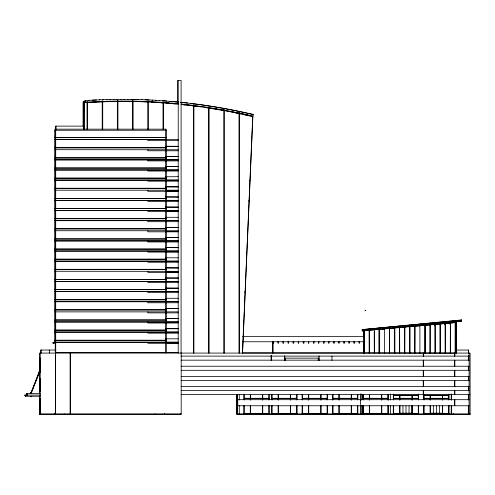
<?xml version="1.0" encoding="UTF-8"?>
<svg xmlns="http://www.w3.org/2000/svg" width="495" height="495" viewBox="0 0 495 495"><rect width="100%" height="100%" fill="white"/><g stroke="black" fill="none" stroke-linecap="round" stroke-linejoin="round"><path stroke-width="0.74" d="M242.451 353.077L252.759 116.517M242.538 353.077L252.846 116.535L242.488 114.203M284.644 360.366L284.761 355.973M285.312 360.422L285.436 358.139M318.304 360.422L318.427 358.139M318.984 360.366L319.102 355.973M39.73 372.289L39.773 372.184M180.78 102.341C205.196 104.73 229.433 108.888 253.31 114.512L252.852 116.48L232.093 112.062M31.086 392.937L39.34 371.318L40.491 371.312M39.557 371.337L31.278 392.436M31.501 392.436L39.513 372.481L39.761 358.219M393.797 327.808L394.855 327.758L394.855 353.077M424.19 324.831L425.255 324.782L425.255 353.077M461.581 319.931L461.693 321.199L362.216 330.883L362.192 329.621L461.668 319.931M364.667 329.645L362.216 329.868L362.643 329.868L362.643 330.883M366.826 329.423L369.895 329.119M372.197 328.897L374.653 328.668M376.806 328.445L380.024 328.142M382.183 327.919L384.634 327.69M386.787 327.467L390.011 327.17M392.164 326.941L394.614 326.719M397.541 326.415L399.991 326.193M402.144 325.964L405.368 325.667M407.521 325.438L409.971 325.215M412.125 324.992L415.348 324.689M417.502 324.466L420.719 324.163M422.111 324.015L425.329 323.711M427.482 323.489L430.706 323.186M432.859 322.963L435.309 322.74M437.462 322.511L440.686 322.214M442.839 321.985L446.063 321.688M447.449 321.533L450.667 321.236M452.82 321.007L456.019 320.711M458.197 320.488L460.647 320.259M362.216 330.883L364.178 330.784M382.338 328.915L384.634 328.692M387.69 328.395L389.986 328.166M392.281 327.944L394.571 327.721M397.634 327.418L400.69 327.121M402.979 326.898L406.042 326.601M407.571 326.446L456.322 321.849M456.328 321.682L461.693 321.199M377.097 329.534L379.102 329.354L379.151 353.077M382.511 329.051L383.879 328.928M387.517 328.606L390.388 328.346M392.436 328.166L394.305 327.999M397.708 327.696L401.29 327.374M402.713 327.251L410.052 326.267L410.052 353.077M409.501 326.644L439.894 323.934M440.575 323.872L454.589 322.629M85.047 102.286L84.942 100.609L89.465 100.355M83.562 102.378C115.137 100.268 146.891 100.609 178.386 103.74M84.23 102.601L101.896 101.71M83.581 102.719L107.062 101.605L131.552 101.432M88.902 100.355L96.475 99.984M92.404 100.157L99.984 99.823M99.421 99.823L103.492 99.693M102.929 99.693L107 99.582M102.601 101.685L138.55 101.58M106.437 99.582L110.515 99.489M109.952 99.489L114.023 99.421M113.46 99.421L117.538 99.377M116.969 99.377L121.046 99.353M120.483 99.353L124.561 99.347M84.942 100.609L85.505 100.609L85.61 102.286M132.604 100.671L133.118 100.671L133.118 129.331M85.592 101.76L83.16 101.76L83.16 126.256M177.637 101.927L178.2 101.927M163.004 102.05L163.517 102.05L163.517 129.331M193.397 105.039L193.91 105.039L193.91 353.077M223.79 109.723L224.303 109.723L224.303 353.077M253.31 114.512L249.325 113.714M83.859 126.12L55.452 126.12L55.533 130.253M54.945 130.253L166.141 130.253L166.141 129.158L54.945 129.158L54.945 342.268M54.945 137.604L166.141 137.604L54.945 137.684M54.945 139.541L166.141 139.627M54.945 139.627L178.225 139.627M178.522 140.642L147.819 140.642L147.819 139.627M178.225 146.297L165.8 146.297L178.225 146.384M54.945 147.733L166.141 147.733M54.945 147.819L166.141 147.819M54.945 149.676L178.225 149.762M178.225 150.771L147.819 150.771L147.832 149.762M178.225 156.432L165.8 156.432L178.225 156.513M54.945 157.868L166.141 157.868M54.945 157.948L166.141 157.948M54.945 159.805L178.225 159.805M54.945 159.891L178.225 159.891M178.225 160.906L147.819 160.906L147.819 159.891M178.225 166.561L165.8 166.561L178.225 166.648M54.945 167.997L166.141 167.997M54.945 168.083L166.141 168.083M54.945 169.94L178.225 169.94M54.945 170.026L178.225 170.026M178.225 171.035L147.819 171.035L147.832 170.026M178.225 176.696L165.8 176.777M54.945 178.132L166.141 178.132M54.945 178.212L166.141 178.212M54.945 180.069L178.225 180.069M54.945 180.155L178.225 180.155M178.225 181.17L147.819 181.17L147.819 180.155M178.225 186.825L165.8 186.825L178.225 186.912M54.945 188.261L166.141 188.261M54.945 188.347L166.141 188.347M54.945 190.204L178.225 190.204M165.695 190.965L178.528 190.965M178.225 191.299L147.819 191.299L147.832 190.29M178.225 196.96L165.8 196.96L178.225 197.041M54.945 198.396L166.141 198.396M54.945 198.476L166.141 198.476M54.945 200.333L178.225 200.333M54.945 200.419L178.225 200.419M178.225 201.434L147.819 201.434L147.832 200.419M178.225 207.089L165.8 207.089L178.225 207.176M54.945 208.525L166.141 208.525M54.945 208.612L166.141 208.612M54.945 210.468L178.225 210.468M54.945 210.554L178.225 210.554M165.695 211.229L178.528 211.229M178.225 211.563L147.819 211.563L147.819 210.554M178.225 217.305L165.819 217.305M54.945 218.66L166.141 218.66M54.945 218.74L166.141 218.74M54.945 220.597L178.225 220.597M54.945 220.683L178.225 220.683M178.225 221.698L147.819 221.698L147.832 220.683M178.225 227.353L165.8 227.353L178.225 227.44M54.945 228.789L166.141 228.789M54.945 228.876L166.141 228.876M54.945 230.732L178.225 230.732M165.695 231.493L178.528 231.493M178.225 231.827L147.819 231.827L147.819 230.819M178.225 237.489L165.8 237.489L178.225 237.569M54.945 238.924L166.141 238.924M54.945 239.005L166.141 239.005M54.945 240.861L178.225 240.861M54.945 240.947L178.225 240.947M178.225 241.962L147.819 241.962L147.819 240.947M178.225 247.618L165.8 247.618L178.225 247.704M54.945 249.053L166.141 249.053M54.945 249.14L166.141 249.14M54.945 250.996L178.225 250.996M54.945 251.083L178.225 251.083M165.695 251.757L178.528 251.757M178.225 252.091L147.819 252.091L147.832 251.083M178.225 257.833L165.819 257.753M54.945 259.188L166.141 259.188M54.945 259.269L166.141 259.269M54.945 261.125L178.225 261.125M54.945 261.212L178.225 261.212M178.225 262.226L147.819 262.226L147.832 261.212M178.225 267.882L165.8 267.882L178.225 267.968M54.945 269.317L166.141 269.317M54.945 269.404L166.141 269.404M54.945 271.26L178.225 271.347M165.695 272.021L178.528 272.021M178.225 272.355L147.819 272.355L147.819 271.347M178.225 278.017L165.8 278.017L178.225 278.097M54.945 279.452L166.141 279.452M54.945 279.533L166.141 279.533M54.945 281.389L178.225 281.389M54.945 281.476L178.225 281.476M178.225 282.49L147.819 282.49L147.832 281.476M178.225 288.146L165.8 288.146L178.225 288.232M54.945 289.581L166.141 289.581M54.945 289.668L166.141 289.668M54.945 291.524L178.225 291.524M54.945 291.611L178.225 291.611M178.225 292.619L147.819 292.619L147.819 291.611M178.225 298.281L165.819 298.281M54.945 299.716L166.141 299.716M54.945 299.797L166.141 299.797M54.945 301.653L178.225 301.653M54.945 301.74L178.225 301.74M178.225 302.754L147.819 302.754L147.832 301.74M178.225 308.41L165.8 308.41L178.225 308.496M54.945 309.845L166.141 309.845M54.945 309.932L166.141 309.932M54.945 311.875L178.225 311.875M178.225 312.883L147.819 312.883L147.832 311.875M178.225 318.545L165.8 318.545L178.225 318.625M54.945 319.98L166.141 319.98M54.945 320.061L166.141 320.061M461.588 320.185L362.235 329.621M54.945 321.917L178.225 321.917M54.945 322.004L178.225 322.004M456.112 322.517L364.122 330.74L364.122 352.904M178.225 323.018L147.819 323.018L147.832 322.004M434.616 323.798L434.536 325.339M419.89 325.302L419.89 353.077M178.225 328.674L165.8 328.674L178.225 328.76M384.429 328.779L384.429 353.077M54.945 330.109L166.141 330.109M54.945 330.196L166.141 330.196M54.945 332.052L178.225 332.052M54.945 332.139L178.225 332.139M178.225 333.147L147.819 333.147L147.832 332.139M242.531 336.359L363.955 336.359M178.225 338.809L165.819 338.809M54.945 340.244L166.141 340.244M54.945 340.325L166.141 340.325M242.494 341.76L363.955 341.76M54.945 342.181L178.225 342.181M178.225 342.268L52.99 342.268L52.99 343.282L55.304 343.282M55.372 342.942L55.954 342.942M165.695 342.942L178.528 342.942M178.225 343.282L147.819 343.282L147.832 342.268M272.838 343.282L273.512 343.282L273.512 341.253M55.972 350.033L40.559 350.033L40.559 353.077M455.969 350.033L468.418 350.033L468.418 353.077M178.528 352.403L55.273 352.403L55.273 342.181M242.494 352.904L363.738 352.904M363.905 352.904L456.495 353.077M180.947 356.115L469.081 356.115M284.761 358.139L319.102 358.139M40.491 358.219L39.594 358.219L39.662 372.481M39.984 358.386L40.59 358.386M181.189 360.168L469.081 360.168M39.984 363.206L40.59 363.206M39.984 363.547L40.59 363.547M181.189 366.244L469.081 366.244M181.189 370.297L469.081 370.297M39.984 371.145L40.59 371.145M39.068 372.481L40.101 372.481M181.189 376.379L469.081 376.379M40.491 378.403L39.594 378.403L39.594 391.502L40.491 391.502M39.984 378.576L40.59 378.576M181.189 380.432L469.081 380.432M39.984 386.174L40.59 386.174M39.984 386.508L40.59 386.508M181.189 386.508L469.081 386.508M181.189 390.561L469.081 390.561M39.984 391.335L40.59 391.335M30.251 392.937L31.816 392.937M40.194 393.519L26.687 393.519L26.687 395.072M181.059 394.614L470.101 394.614M40.194 395.072L24.75 395.072L25.251 396.254L40.107 396.254L40.107 395.072M388.235 395.264L388.346 399.991M393.636 395.264L399.75 395.264M399.917 395.264L412.019 395.264M412.186 395.264L418.294 395.264M424.036 395.264L430.143 395.264M430.31 395.264L442.419 395.264M442.579 395.264L448.693 395.264M393.636 395.604L399.75 395.604L399.75 398.302L393.636 398.302M418.294 395.604L412.186 395.604L412.186 398.302L418.294 398.302M424.036 395.604L430.143 395.604L430.143 398.302L424.036 398.302M448.693 395.604L442.579 395.604L442.579 398.302L448.693 398.302M30.504 396.718L31.816 396.718M244.196 398.302L250.309 398.302L250.309 394.608M268.853 398.302L262.74 398.302L262.746 394.608M272.058 398.302L278.171 398.302M296.715 398.302L290.602 398.302L290.602 394.608M302.451 398.302L308.564 398.302M327.108 398.302L321.001 398.302L321.001 394.608M332.85 398.302L338.957 398.302L338.957 394.608M357.508 398.302L351.394 398.302L351.4 394.608M363.243 398.302L369.357 398.302L369.35 394.608M387.901 398.302L381.793 398.302L381.793 394.608M40.46 398.593L39.569 398.593L39.569 414.544M244.196 398.642L250.309 398.642L250.309 399.991M268.853 398.642L262.74 398.642L262.74 399.991M272.058 398.642L278.171 398.642M296.715 398.642L290.602 398.642L290.608 399.991M302.451 398.642L308.564 398.642L308.558 399.991M327.108 398.642L321.001 398.642L321.001 399.991M332.85 398.642L338.957 398.642L338.957 399.991M357.508 398.642L351.394 398.642L351.4 399.991M363.243 398.642L369.357 398.642M387.901 398.642L381.793 398.642L381.793 399.991M393.636 398.642L399.75 398.642L399.743 399.991M418.294 398.642L412.186 398.642L412.186 399.991M424.036 398.642L430.143 398.642L430.143 399.991M448.693 398.642L442.579 398.642L442.579 399.991M39.742 398.933L40.51 398.933M237.254 399.682L469.081 399.682M39.742 401.346L40.51 401.346M236.746 401.513L237.34 401.513M39.742 401.68L40.51 401.68M236.746 401.68L237.34 401.68M237.254 405.764L469.081 405.764M399.917 413.195L412.075 413.195M430.31 413.195L442.468 413.195M39.742 413.529L40.51 413.529M332.85 413.529L357.508 413.529L357.508 405.386M39.538 413.87L181.195 413.87M236.746 413.87L470.25 413.87L470.25 414.544L236.746 414.544L236.771 394.41M123.991 99.347L128.069 99.371M127.506 99.371L138.6 99.557M131.014 99.408L142.115 99.662M133.73 101.475L142.046 101.685M141.545 99.662L149.131 99.941M140.803 101.667L149.044 101.964M142.176 101.71L143.575 101.76M144.336 101.797L152.534 102.131M145.06 99.792L152.639 100.114M152.07 100.114L156.142 100.306M151.408 102.112L156.03 102.323M152.955 102.23L154.366 102.31M155.578 100.306L159.65 100.522M154.941 102.31L163.016 102.774M158.468 102.521L176.963 103.938M159.087 100.522L166.654 101.017M161.042 102.682L162.44 102.774M162.589 100.757L178.547 102.063M167.353 102.811L168.752 102.923M165.528 103.016L178.355 104.074M169.587 101.296L177.983 102.063M173.417 103.733L174.828 103.857M180.644 102.267L187.624 103.028M181.17 104.018C205.32 106.512 229.303 110.571 252.933 116.152M181.028 104.42L190.872 105.447M183.144 104.637L201.286 106.802M183.274 104.717L184.678 104.872M187.562 104.779L188.954 104.946M190.55 103.436L200.302 104.705M191.732 105.28L193.124 105.454M191.707 105.701L193.112 105.874M193.681 105.874L204.744 107.297M200.995 104.798L203.773 105.194M204.472 105.293L221.803 108.102M206.304 107.273L207.69 107.483M204.2 107.304L215.121 108.912M206.248 107.607L225.46 110.719M212.473 108.578L213.852 108.801M215.294 108.696L216.674 108.931M215.238 109.03L216.909 109.395M218.177 109.506L228.9 111.369M222.49 108.232L224.563 108.603M221.444 110.094L222.818 110.348M225.256 108.733L234.908 110.602M226.661 111.134L228.053 111.394M228.622 111.394L239.19 113.429M231.827 111.703L233.201 111.975M231.759 112.031L233.133 112.309M235.595 110.738L248.638 113.559M236.629 112.674L238.002 112.959M236.56 113.002L237.934 113.287M239.153 113.615L240.533 113.912M242.111 113.831L244.852 114.432M246.065 115.118L248.824 115.737M246.213 114.735L248.948 115.354M246.139 115.069L248.867 115.688M25.195 395.072L25.691 396.254M24.973 395.072L25.468 396.254M84.131 102.378L84.15 102.719M470.101 413.87L470.101 353.077L39.538 353.077L39.538 393.859M469.347 413.87L469.347 414.544M469.081 353.077L469.087 413.87M468.338 350.033L468.338 353.077M468.338 355.385L468.338 360.768M468.338 366.151L468.338 370.767M468.338 376.157L468.338 380.773M468.338 386.156L468.338 390.772M468.338 394.614L468.338 400.01M468.338 405.399L468.338 413.87M456.39 321.849L456.297 353.077M456.242 321.849L456.223 353.077M456.167 321.849L456.186 353.077M455.647 321.849L455.647 353.077M455.14 321.849L455.134 353.077M454.75 353.077L454.75 356.115M454.75 360.168L454.75 366.244M454.75 370.297L454.75 376.379M454.75 380.432L454.75 386.508M454.75 390.561L454.75 394.614M454.75 399.682L454.75 405.764M454.738 353.077L454.738 356.115M454.738 360.168L454.738 366.244M454.738 370.297L454.738 376.379M454.738 380.432L454.738 386.508M454.738 390.561L454.738 394.614M454.738 399.682L454.738 405.764M454.589 321.849L454.589 322.629M453.358 413.87L453.358 414.544M453.247 413.87L453.247 414.544M451.341 394.614L451.341 400.01M451.341 405.399L451.341 413.87M451.236 393.909L451.236 400.053M451.236 405.424L451.236 413.87M450.37 353.077L450.37 322.295L450.283 353.077M449.813 323.835L449.813 322.295L449.732 323.835M449.027 393.989L449.039 399.341M449.027 405.454L449.027 414.544M448.687 394.373L448.687 399.991M448.693 405.386L448.687 413.529L442.579 413.529L442.579 405.386M445.302 353.077L445.222 322.802L445.222 353.077M444.751 324.312L444.665 322.802L444.665 324.312M442.412 399.991L442.419 398.642L430.31 398.642L430.31 399.991M442.412 405.492L442.468 413.87M440.451 353.077L440.451 323.291L439.387 323.34L439.393 323.978M439.9 323.291L439.944 353.077M439.43 405.857L439.43 413.87M436.392 405.857L436.392 413.87M435.173 353.077L435.086 323.798L435.086 353.077M433.354 405.857L433.354 413.87M430.316 405.492L430.31 413.87M430.106 353.077L430.106 324.299L430.025 353.077M430.143 405.386L430.143 413.529L424.036 413.529L424.036 405.386M429.549 324.856L429.468 324.299L429.468 324.862M425.248 324.782L425.248 352.904M424.747 324.831L424.747 353.077M424.19 324.831L424.19 325.333M424.036 394.373L424.036 399.991M423.708 413.87L423.708 405.454L423.695 414.544M423.411 353.077L423.411 356.115M423.411 360.168L423.411 366.244M423.411 370.297L423.411 376.379M423.411 380.432L423.411 386.508M423.411 390.561L423.411 394.614M423.244 353.077L423.244 356.115M423.244 360.168L423.244 366.244M423.244 370.297L423.244 376.379M423.244 380.432L423.244 386.508M423.244 390.561L423.244 394.614M419.42 325.76L419.339 325.302L419.339 325.766M418.634 393.989L418.646 399.341M418.646 405.454L418.628 414.544M418.294 394.373L418.294 399.991M418.294 405.386L418.294 413.529L412.186 413.529L412.186 405.386M414.909 353.077L414.909 325.784L414.822 353.077M414.352 326.211L414.272 325.784L414.272 326.217M412.075 405.857L412.075 413.87M412.019 399.991L412.019 398.642L399.917 398.642L399.917 399.991M412.019 405.492L412.019 413.87M409.551 326.316L409.551 353.077M409.037 405.857L409.037 413.87M405.999 405.857L405.999 413.87M404.774 353.077L404.774 326.774L404.693 353.077M404.223 327.115L404.137 326.774L404.143 327.121M402.955 405.857L402.955 413.87M399.917 405.492L399.917 413.87M399.713 353.077L399.626 327.282L399.626 353.077M399.743 405.386L399.75 413.529L393.636 413.529L393.643 405.386M394.354 327.808L394.354 353.077M393.643 394.373L393.643 399.991M393.302 393.989L393.315 399.341M393.302 405.454L393.302 414.544M390.376 393.909L390.376 400.053M390.376 405.424L390.376 413.87M389.577 353.077L389.497 328.272L389.497 353.077M388.352 405.492L388.346 413.87M388.241 394.28L388.235 399.991M388.266 405.492L388.235 414.544M387.901 394.608L387.901 399.991M387.901 405.386L387.901 413.529L363.243 413.529L363.243 405.386M381.793 405.386L381.793 413.529M381.626 394.608L381.62 398.302L369.524 398.302L369.524 394.608M381.626 399.991L381.62 398.642L369.524 398.642L369.524 399.991M381.626 405.386L381.62 413.529M379.659 353.077L379.659 329.249L378.601 329.398M379.151 329.299L379.151 352.904M374.381 353.077L374.3 330.784L374.3 353.077M369.524 405.386L369.524 413.529M369.313 353.077L369.233 330.784L369.233 353.077M369.35 398.642L369.357 399.991M369.35 405.386L369.357 413.529M365.663 310.186L365.663 310.693M365.087 310.186L365.087 310.693M364.462 353.077L364.456 330.734L363.955 330.784L364.029 336.934M364.209 352.904L364.209 330.728L363.571 330.74L363.553 336.934L363.633 330.784M364.023 341.463L364.066 353.077M363.905 330.784L363.955 353.077M363.85 330.784L363.813 336.934M363.813 341.544L363.813 353.077M363.701 330.784L363.745 336.934M363.745 341.544L363.775 353.077M363.448 330.784L363.448 336.934M363.25 394.608L363.25 399.991M363.014 394.41L363.014 399.378M363.014 405.492L363.014 413.87M362.909 394.28L362.909 399.552M362.94 405.492L362.903 414.544M362.854 394.41L362.854 399.378M362.854 405.492L362.854 413.87M360.991 393.909L360.991 400.053M360.991 405.424L360.991 413.87M360.892 393.909L360.892 400.053M360.892 405.424L360.892 413.87M360.62 399.682L360.62 405.764M359.395 341.253L359.395 343.282L359.061 343.282L359.061 341.253M357.854 394.28L357.842 399.552M357.842 405.578L357.842 414.544M357.501 394.608L357.501 399.991M354.568 341.253L354.568 343.282L353.894 343.282L353.894 341.253M351.394 405.386L351.4 413.529M351.227 394.608L351.227 398.302L339.125 398.302L339.125 394.608M351.227 399.991L351.227 398.642L339.125 398.642L339.131 399.991M351.227 405.386L351.227 413.529M349.266 341.253L349.266 343.282L348.925 343.282L348.925 341.253M344.433 341.253L344.433 343.282L343.759 343.282L343.759 341.253M339.131 341.253L339.131 343.282L338.797 343.282L338.797 341.253M339.131 405.386L339.125 413.529M338.957 405.386L338.957 413.529M334.304 341.253L334.304 343.282L333.63 343.282L333.63 341.253M332.85 394.608L332.85 398.302M332.85 398.642L332.85 399.991M332.85 405.386L332.85 413.529L332.85 405.386M332.85 394.608L332.85 399.991M332.522 394.28L332.51 399.552M332.516 405.578L332.51 414.544M331.959 355.998L331.959 360.391M329.002 341.253L329.002 343.282L328.661 343.282L328.661 341.253M327.461 394.28L327.449 399.552M327.461 405.578L327.443 414.544M327.108 394.608L327.108 399.991M327.108 405.386L327.108 413.529L302.451 413.529L302.451 405.386M324.169 341.253L324.169 343.282L323.495 343.282L323.495 341.253M321.001 405.386L321.001 413.529M320.828 394.608L320.834 398.302L308.731 398.302L308.731 394.608M320.834 399.991L320.828 398.642L308.731 398.642L308.731 399.991M320.834 405.386L320.828 413.529M318.867 341.253L318.867 343.282L318.532 343.282L318.532 341.253M318.904 358.925L318.904 360.391M318.223 358.25L318.223 360.465M314.04 341.253L314.04 343.282L313.366 343.282L313.366 341.253M308.738 341.253L308.738 343.282L308.397 343.282L308.397 341.253M308.731 405.386L308.731 413.529M308.564 394.608L308.558 398.302M308.564 405.386L308.558 413.529M303.905 341.253L303.905 343.282L303.231 343.282L303.231 341.253M302.457 394.608L302.451 399.991M302.129 394.28L302.117 399.552M302.117 405.578L302.117 414.544M298.609 341.253L298.609 343.282L298.268 343.282L298.268 341.253M297.062 394.28L297.056 399.552M297.056 405.578L297.05 414.544M296.715 394.608L296.709 399.991M296.715 405.386L296.715 413.529L272.058 413.529L272.058 405.386M293.776 341.253L293.776 343.282L293.102 343.282L293.102 341.253M290.608 405.386L290.602 413.529M290.441 394.608L290.435 398.302L278.332 398.302L278.332 394.608M290.441 399.991L290.435 398.642L278.332 398.642L278.339 399.991M290.435 405.386L290.441 413.529M288.474 341.253L288.474 343.282L288.139 343.282L288.139 341.253M285.231 358.986L285.231 360.465M284.563 355.998L284.563 360.391M283.647 341.253L283.647 343.282L282.967 343.282L282.967 341.253M278.345 341.253L278.345 343.282L278.004 343.282L278.004 341.253M278.339 405.386L278.332 413.529M278.171 394.608L278.165 398.302M278.165 398.642L278.171 399.991M278.165 405.386L278.171 413.529M272.838 341.253L272.894 352.904M272.807 341.76L272.807 352.904M272.72 341.76L272.72 352.904M272.064 394.608L272.064 399.991M271.724 394.28L271.736 399.552M271.724 405.578L271.718 414.544M271.297 355.292L271.297 360.465M271.167 355.305L271.167 360.509M269.2 394.28L269.193 399.552M269.2 405.578L269.187 414.544M268.853 394.608L268.853 399.991M268.853 405.386L268.853 413.529L244.196 413.529L244.196 405.386M262.746 405.386L262.74 413.529M262.579 394.608L262.573 398.302L250.47 398.302L250.47 394.608M262.579 399.991L262.573 398.642L250.47 398.642L250.476 399.991M262.579 405.386L262.573 413.529M250.47 405.386L250.476 413.529M250.303 405.386L250.309 413.529M249.746 180.155L249.746 180.83M249.35 190.29L249.35 190.965M248.88 200.419L248.88 201.094M248.453 210.554L248.453 211.229M244.846 291.611L244.846 292.285M244.344 301.74L244.344 302.414M244.196 394.608L244.202 399.991M243.856 394.28L243.874 399.552M243.874 405.578L243.856 414.544M239.5 353.077L239.493 112.637L238.986 112.637L238.998 353.077M239.277 394.614L239.277 400.01M239.277 405.399L239.277 413.87M237.761 399.682L237.761 405.764M237.761 413.87L237.761 414.544M237.254 394.614L237.254 413.87M236.932 394.41L236.858 401.513M236.932 401.68L236.932 413.87M223.796 109.723L223.796 353.077M209.107 353.077L209.107 107.149L208.593 107.149L208.599 353.077M193.403 105.039L193.403 353.077M181.189 353.077L181.195 414.544L39.538 414.544L39.538 396.167M181.071 353.077L181.108 80.456L177.6 80.456L177.6 102.081M180.285 413.87L180.285 414.544M178.237 80.456L178.2 353.077M166.042 130.173L166.029 352.403M165.967 130.253L165.943 352.403M165.695 352.403L165.714 353.077M165.627 129.158L165.627 130.253M164.625 413.87L164.625 414.544M164.513 413.87L164.513 414.544M163.01 102.05L163.01 129.331M155.207 413.87L155.201 414.544M148.314 129.325L148.314 101.147L147.801 101.147L147.807 129.325M132.611 100.671L132.611 129.331M117.921 129.331L117.921 100.596L117.408 100.596L117.414 129.331M102.725 129.319L102.725 100.918L102.211 100.918L102.218 129.319M87.528 129.319L87.528 101.685L87.015 101.685L87.021 129.319M84.311 102.601L84.23 129.405M83.878 102.719L83.859 129.498M83.711 101.76L83.717 129.319M83.606 101.76L83.599 126.256M83.494 101.76L83.494 126.256M83.488 101.76L83.488 126.256M83.383 101.76L83.383 126.256M83.271 101.76L83.271 126.256M70.296 353.077L70.296 414.544M70.185 353.077L70.185 414.544M64.641 413.87L64.647 414.544M56.04 126.12L56.04 129.498M55.954 352.403L55.954 353.077M55.7 130.253L55.7 352.403M55.619 130.253L55.619 414.544M55.502 353.077L55.502 414.544M55.36 342.181L55.36 352.403M55.112 130.253L55.112 342.181M54.821 413.87L54.821 414.544M54.71 413.87L54.71 414.544M53.243 342.268L53.243 343.282M49.333 350.033L49.333 353.077M41.227 350.033L41.227 353.077M40.336 358.219L40.336 371.312M40.336 378.403L40.336 391.502M40.312 398.933L40.318 413.529M40.367 413.87L40.367 414.544M40.219 353.077L40.194 414.544M40.169 358.219L40.101 372.481M40.169 378.403L40.114 391.502M40.175 398.593L40.175 414.544M40.033 358.219L39.984 371.312M39.984 378.403L40.033 391.502M39.947 358.219L39.947 371.312M39.947 378.403L39.947 391.502M39.81 358.219L39.81 371.312M39.81 378.403L39.81 391.502M39.761 378.403L39.724 391.502M31.525 392.937L31.525 392.436L30.535 392.436L30.541 392.937M31.303 392.436L31.303 392.937M30.981 392.436L30.981 392.937M30.758 392.436L30.758 392.937M27.318 393.519L27.318 395.072M27.225 393.519L27.231 395.072M27.002 393.519L27.008 395.072M26.786 393.519L26.78 395.072M30.647 392.64L31.204 392.683L30.647 392.64M31.092 392.64L31.414 392.727L31.092 392.64M412.019 395.604L399.917 395.604L399.917 398.302L412.019 398.302L412.019 395.604M442.419 395.604L430.31 395.604L430.31 398.302L442.419 398.302L442.419 395.604M423.708 399.341L423.708 393.989L423.701 399.341M40.002 414.544L40.002 398.593L39.977 414.544M39.786 414.544L39.786 398.593L39.755 414.544"/></g></svg>
